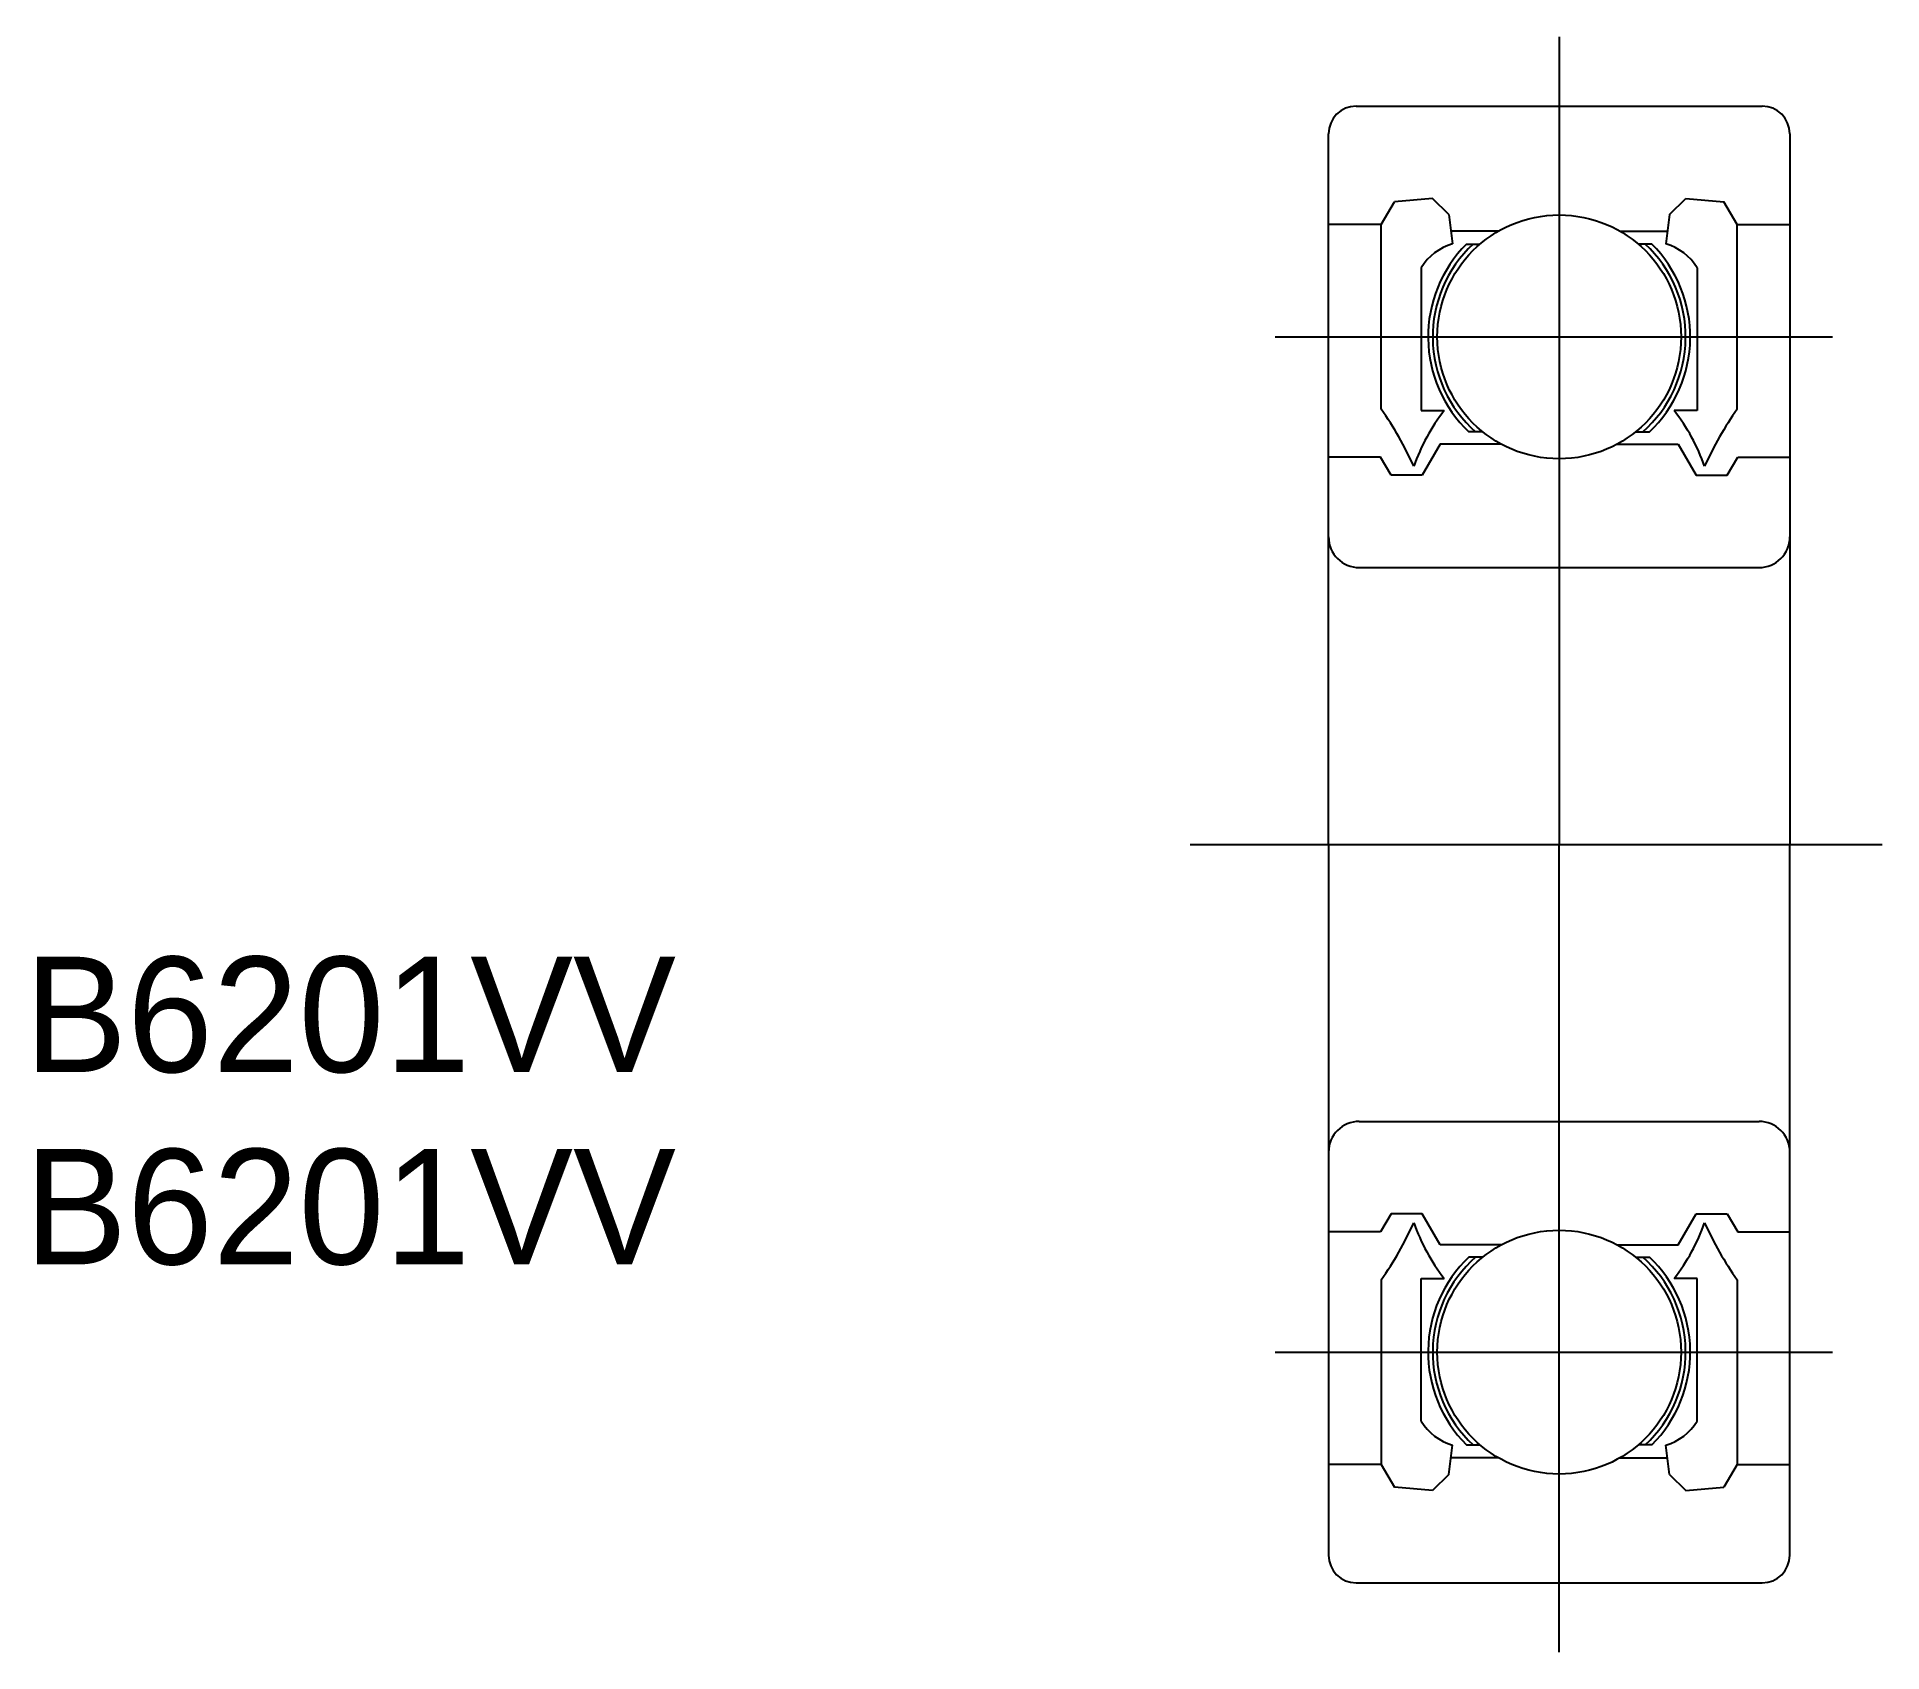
# Model space of a CAD drawing. Extents: x 723.9 to 763.8, y 608.7 to 643.7.
import ezdxf

# ---------------------------------------------------------------- set-up
doc = ezdxf.new("R2010")
doc.units = 0
doc.linetypes.add('CENTER', pattern=[50.8, 31.75, -6.35, 6.35, -6.35])
doc.layers.get('0').update_dxf_attribs({"linetype": 'CONTINUOUS'})
doc.layers.add('CENTER', color=1, linetype='CENTER')

msp = doc.modelspace()

# ---------------------------------------------------------------- linework, layer by layer
at = {"color": 7, "linetype": 'CONTINUOUS'}
for p, q in [((752.45, 642.192), (761.25, 642.192)), ((751.85, 626.192), (751.85, 641.592)), ((761.85, 641.592), (761.85, 626.192)), ((752.993, 639.625), (753.278, 640.119)), ((754.103, 640.192), (753.278, 640.119)), ((754.455, 639.841), (754.103, 640.192)), ((759.245, 639.841), (759.597, 640.192)), ((759.597, 640.192), (760.422, 640.119)), ((760.707, 639.625), (760.422, 640.119)), ((752.993, 639.625), (751.85, 639.625)), ((752.993, 635.626), (752.993, 639.625)), ((754.455, 639.841), (754.536, 639.206)), ((759.245, 639.841), (759.164, 639.206)), ((760.707, 639.625), (761.85, 639.625)), ((760.707, 635.626), (760.707, 639.625)), ((755.535, 639.484), (754.5, 639.484)), ((758.165, 639.484), (759.2, 639.484)), ((753.858, 638.691), (753.858, 635.597)), ((759.842, 638.691), (759.842, 635.597)), ((753.858, 635.597), (754.358, 635.597)), ((759.842, 635.597), (759.342, 635.597)), ((754.268, 634.868), (753.878, 634.192)), ((759.432, 634.868), (759.822, 634.192)), ((752.976, 634.588), (751.85, 634.588)), ((753.205, 634.192), (752.976, 634.588)), ((760.495, 634.192), (760.724, 634.588)), ((760.724, 634.588), (761.85, 634.588)), ((753.878, 634.192), (753.205, 634.192)), ((759.822, 634.192), (760.495, 634.192)), ((751.85, 626.192), (751.85, 610.792)), ((761.85, 610.792), (761.85, 626.192)), ((753.205, 618.192), (752.976, 617.795)), ((753.878, 618.192), (753.205, 618.192)), ((754.268, 617.516), (753.878, 618.192)), ((759.432, 617.516), (759.822, 618.192)), ((759.822, 618.192), (760.495, 618.192)), ((760.495, 618.192), (760.724, 617.795)), ((752.976, 617.795), (751.85, 617.795)), ((760.724, 617.795), (761.85, 617.795)), ((753.858, 613.693), (753.858, 616.787)), ((753.858, 616.787), (754.358, 616.787)), ((759.842, 616.787), (759.342, 616.787)), ((759.842, 613.693), (759.842, 616.787)), ((752.993, 616.758), (752.993, 612.758)), ((760.707, 616.758), (760.707, 612.758)), ((754.455, 612.543), (754.536, 613.178)), ((755.535, 612.9), (754.5, 612.9)), ((758.165, 612.9), (759.2, 612.9)), ((759.245, 612.543), (759.164, 613.178)), ((752.993, 612.758), (751.85, 612.758)), ((752.993, 612.758), (753.278, 612.265)), ((754.455, 612.543), (754.103, 612.192)), ((759.245, 612.543), (759.597, 612.192)), ((760.707, 612.758), (760.422, 612.265)), ((760.707, 612.758), (761.85, 612.758)), ((754.103, 612.192), (753.278, 612.265)), ((759.597, 612.192), (760.422, 612.265)), ((752.45, 610.192), (761.25, 610.192))]:
    msp.add_line(p, q, dxfattribs=at)
for p, q in [((754.839, 639.2), (755.133, 639.2)), ((754.839, 639.2), (755.133, 639.2)), ((758.861, 639.2), (758.567, 639.2)), ((758.861, 639.2), (758.567, 639.2)), ((755.592, 634.868), (754.268, 634.868)), ((755.194, 635.132), (754.891, 635.132)), ((758.108, 634.868), (759.432, 634.868)), ((758.505, 635.132), (758.809, 635.132)), ((752.517, 632.192), (761.183, 632.192)), ((752.517, 620.192), (761.183, 620.192)), ((755.592, 617.516), (754.268, 617.516)), ((755.194, 617.251), (754.891, 617.251)), ((758.108, 617.516), (759.432, 617.516)), ((758.505, 617.251), (758.809, 617.251)), ((754.839, 613.183), (755.133, 613.183)), ((754.839, 613.183), (755.133, 613.183)), ((758.861, 613.183), (758.567, 613.183)), ((758.861, 613.183), (758.567, 613.183))]:
    msp.add_line(p, q)
for centre in [(756.85, 637.192), (756.85, 615.192)]:
    msp.add_circle(centre, 2.642, dxfattribs=at)
for centre, radius, start, end in [((752.45, 641.592), 0.6, 90, 180), ((761.25, 641.592), 0.6, 0, 90), ((754.87, 638.064), 1.19, 106.2645, 148.2193), ((756.85, 637.192), 2.842, 135.0413, 226.4324), ((756.85, 637.192), 2.742, 132.9151, 228.6756), ((756.85, 637.192), 2.742, 311.3244, 47.0849), ((756.85, 637.192), 2.842, 313.5676, 44.9587), ((758.83, 638.064), 1.19, 31.7807, 73.7355), ((746.711, 631.221), 7.672, 24.3971, 35.0371), ((757.697, 632.986), 4.238, 141.9772, 160.6582), ((756.003, 632.986), 4.238, 19.3418, 38.0228), ((766.989, 631.221), 7.672, 144.9629, 155.6029), ((752.517, 632.859), 0.667, 180, 270), ((761.183, 632.859), 0.667, 270, 0), ((752.517, 619.525), 0.667, 90, 180), ((761.183, 619.525), 0.667, 0, 90), ((746.711, 621.162), 7.672, 324.9629, 335.6029), ((757.697, 619.397), 4.238, 199.3418, 218.0228), ((756.003, 619.397), 4.238, 321.9772, 340.6582), ((766.989, 621.162), 7.672, 204.3971, 215.0371), ((756.85, 615.192), 2.842, 133.5676, 224.9587), ((756.85, 615.192), 2.742, 131.3244, 227.0849), ((756.85, 615.192), 2.742, 312.9151, 48.6756), ((756.85, 615.192), 2.842, 315.0413, 46.4324), ((754.87, 614.32), 1.19, 211.7807, 253.7355), ((758.83, 614.32), 1.19, 286.2645, 328.2193), ((752.45, 610.792), 0.6, 180, 270), ((761.25, 610.792), 0.6, 270, 0)]:
    msp.add_arc(centre, radius, start, end, dxfattribs=at)
at = {"layer": 'CENTER', "color": 1, "linetype": 'CENTER'}
for p, q in [((756.85, 643.692), (756.85, 626.192)), ((750.696, 637.192), (762.775, 637.192)), ((748.85, 626.192), (763.85, 626.192)), ((756.85, 608.692), (756.85, 626.192)), ((750.696, 615.192), (762.775, 615.192))]:
    msp.add_line(p, q, dxfattribs=at)

# ---------------------------------------------------------------- texts
at = {"color": 7, "linetype": 'CONTINUOUS'}
for p in [(723.577, 621.26), (723.577, 617.094)]:
    msp.add_text('B6201VV', height=2.5, dxfattribs=at).set_placement(p)

doc.saveas('drawing.dxf')
